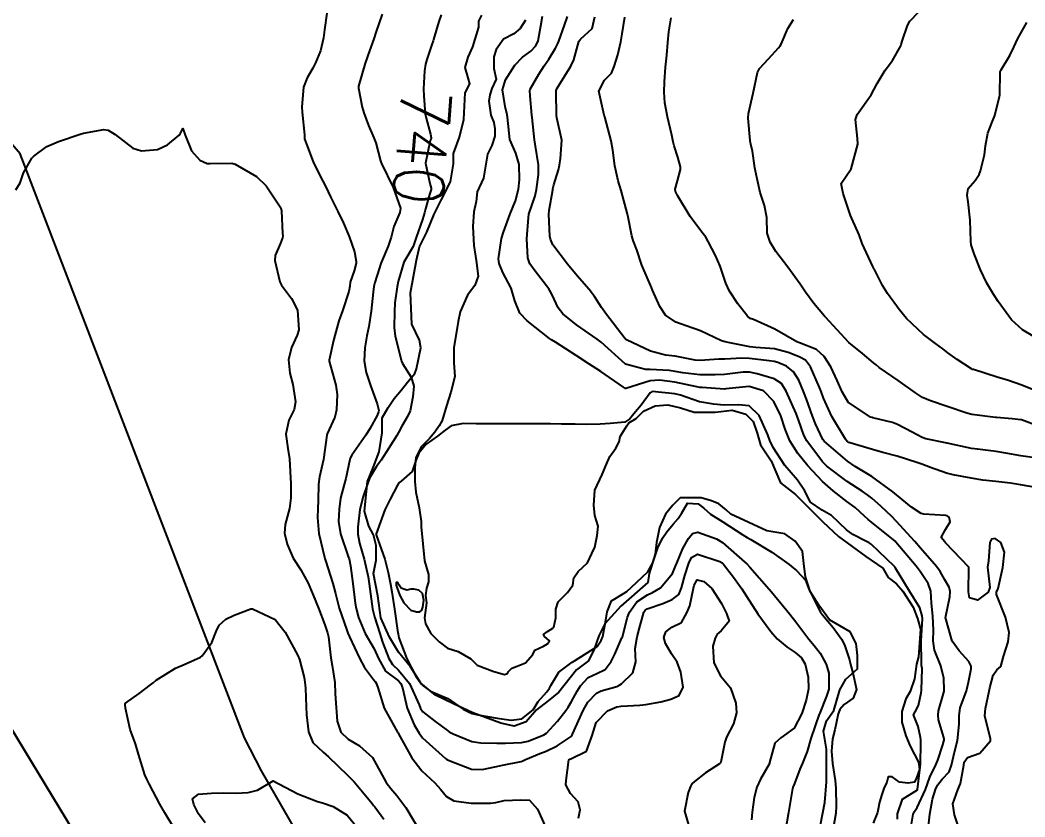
# Model space of a CAD drawing. Header units: metres. Extents: x 318500 to 325275, y 7408834 to 7428799.
# Drawn here: x 322758 to 322839.1, y 7421617.2 to 7421681.5 of the extents above; entities that cross this region are included whole.
import ezdxf
from ezdxf.enums import TextEntityAlignment as Align

# ---------------------------------------------------------------- set-up
doc = ezdxf.new("R2010")
doc.units = ezdxf.units.M
doc.header["$MEASUREMENT"] = 0
for name, color, linetype in [('Cotas', 45, 'Continuous'), ('Curvas de Nivel 1m', 11, 'Continuous'), ('Curvas de Nivel 5m', 15, 'Continuous'), ('Divisas', 45, 'Continuous'), ('Hidrografia', 140, 'Continuous'), ('Linha Férrea', 20, 'Continuous'), ('Vias Primárias', 230, 'Continuous')]:
    doc.layers.add(name, color=color, linetype=linetype)
doc.styles.add('Style-STANDARD', font='STANDARD.shx')

msp = doc.modelspace()

# ---------------------------------------------------------------- linework, layer by layer
at = {"layer": 'Curvas de Nivel 1m', "flags": 128}
for points, elevation in [([(322782.723, 7421682.055), (322782.531, 7421680.725), (322782.458, 7421680.057), (322782.223, 7421679.011), (322781.818, 7421678.063), (322781.592, 7421677.63), (322781.148, 7421676.847), (322780.853, 7421676.074), (322780.706, 7421674.486), (322780.735, 7421674.076), (322780.915, 7421672.24), (322780.921, 7421672.072), (322780.931, 7421671.925), (322781.074, 7421671.493), (322781.613, 7421670.064), (322782.156, 7421668.946), (322782.63, 7421668.054), (322783.018, 7421667.248), (322783.604, 7421666.041), (322784.058, 7421665.102), (322784.537, 7421664.027), (322784.962, 7421662.807), (322785.103, 7421662.018), (322785.092, 7421661.873), (322784.939, 7421661.273), (322784.614, 7421660.335), (322784.569, 7421660.025), (322784.488, 7421659.599), (322783.978, 7421658.034), (322783.706, 7421657.219), (322783.363, 7421656.043), (322783.266, 7421655.642), (322782.911, 7421654.039), (322782.919, 7421653.959), (322783.454, 7421652.034), (322783.558, 7421651.283), (322783.512, 7421650.033), (322783.365, 7421649.45), (322782.761, 7421648.105), (322782.739, 7421648.062), (322782.731, 7421648.04), (322782.729, 7421648.01), (322782.455, 7421646.044), (322782.142, 7421644.625), (322782.059, 7421644.05), (322782.012, 7421642.728), (322781.99, 7421642.05), (322781.967, 7421641.345), (322782.085, 7421640.049), (322782.533, 7421638.14), (322782.566, 7421638.041), (322782.628, 7421637.877), (322783.214, 7421636.034), (322783.413, 7421635.211), (322783.723, 7421634.029), (322784.328, 7421632.247), (322784.409, 7421632.021), (322784.545, 7421631.713), (322785.373, 7421630.007), (322785.769, 7421629.257), (322786.503, 7421628.273), (322786.625, 7421628.112), (322786.711, 7421627.987), (322786.84, 7421627.64), (322787.345, 7421625.977), (322788.441, 7421624.015), (322788.477, 7421623.96), (322788.519, 7421623.879), (322789.58, 7421621.948), (322790.404, 7421620.895), (322791.429, 7421619.924), (322791.893, 7421619.425), (322792.379, 7421618.83), (322792.964, 7421618.489), (322794.374, 7421618.291), (322795.945, 7421618.294), (322796.375, 7421618.363), (322797.03, 7421618.503), (322798.377, 7421618.578), (322799.082, 7421618.525), (322799.734, 7421617.81), (322800.35, 7421616.452)], 742), ([(322787.185, 7421681.991), (322786.692, 7421680.503), (322786.524, 7421680), (322786.168, 7421679.012), (322785.828, 7421678.01), (322785.282, 7421676.159), (322785.27, 7421676.018), (322785.576, 7421674.472), (322785.706, 7421674.011), (322786.1, 7421673), (322786.53, 7421671.998), (322786.667, 7421671.588), (322787.061, 7421670.13), (322787.103, 7421669.99), (322787.132, 7421669.916), (322788.078, 7421667.98), (322788.668, 7421666.311), (322788.629, 7421665.974), (322788.129, 7421664.839), (322787.909, 7421663.981), (322787.688, 7421663.264), (322787.125, 7421661.988), (322787.078, 7421661.858), (322786.941, 7421661.419), (322786.603, 7421660.316), (322786.524, 7421659.996), (322786.453, 7421659.535), (322786.315, 7421657.999), (322786.126, 7421656.756), (322785.965, 7421656.004), (322785.803, 7421655.058), (322785.741, 7421654.006), (322785.889, 7421653.063), (322786.26, 7421651.998), (322786.798, 7421650.522), (322786.922, 7421649.989), (322786.907, 7421649.869), (322786.784, 7421649.597), (322786.209, 7421648.558), (322785.876, 7421648.003), (322784.744, 7421646.383), (322784.61, 7421646.152), (322784.571, 7421646.022), (322784.246, 7421644.496), (322784.112, 7421644.026), (322783.814, 7421642.908), (322783.709, 7421642.03), (322783.677, 7421641.023), (322783.821, 7421640.028), (322784.45, 7421638.204), (322784.514, 7421638.021), (322784.622, 7421637.456), (322784.828, 7421636.017), (322785.013, 7421634.443), (322785.086, 7421634.012), (322785.291, 7421633.287), (322785.829, 7421632.001), (322786.532, 7421630.763), (322786.889, 7421629.984), (322787.473, 7421628.939), (322788.502, 7421628.163), (322788.706, 7421627.958), (322788.843, 7421627.608), (322789.199, 7421625.953), (322789.783, 7421624.62), (322790.168, 7421623.943), (322790.444, 7421623.573), (322792.304, 7421621.912), (322792.419, 7421621.828), (322792.594, 7421621.731), (322794.407, 7421621.029), (322795.264, 7421621.015), (322796.411, 7421621.266), (322796.9, 7421621.365), (322798.418, 7421621.664), (322798.537, 7421621.709), (322798.755, 7421621.825), (322799.922, 7421622.313), (322800.431, 7421622.503), (322801.308, 7421622.92), (322802.449, 7421623.69), (322802.497, 7421623.731), (322802.516, 7421623.779), (322802.55, 7421623.878), (322803.421, 7421625.766), (322803.801, 7421626.44), (322804.491, 7421627.176), (322804.863, 7421627.376), (322806.121, 7421627.726), (322806.383, 7421627.841), (322806.503, 7421627.92), (322807.413, 7421628.82), (322807.675, 7421629.713), (322807.606, 7421630.779), (322807.768, 7421631.712), (322807.94, 7421632.328), (322808.309, 7421633.704), (322808.413, 7421633.872), (322808.584, 7421633.974), (322809.855, 7421634.417), (322810.596, 7421634.722), (322811.131, 7421635.136), (322811.342, 7421635.663), (322811.62, 7421636.66), (322811.956, 7421637.657), (322812.171, 7421638.121), (322812.641, 7421638.4), (322814.446, 7421637.809), (322814.631, 7421637.705), (322814.726, 7421637.619), (322815.551, 7421636.538), (322816.219, 7421635.596), (322816.601, 7421634.999), (322817.522, 7421633.581), (322818.559, 7421632.162), (322819.082, 7421631.562), (322819.887, 7421630.893), (322820.539, 7421630.467), (322821.042, 7421630.039), (322821.341, 7421629.528), (322821.568, 7421628.47), (322821.592, 7421627.524), (322821.409, 7421626.603), (322821.053, 7421625.531), (322820.458, 7421624.347), (322819.365, 7421623.556), (322818.879, 7421623.128), (322818.468, 7421621.569), (322818.456, 7421621.533), (322818.418, 7421621.457), (322817.741, 7421620.235), (322817.423, 7421619.58), (322817.22, 7421618.743), (322817.054, 7421617.583), (322816.999, 7421616.941)], 741), ([(322831.303, 7421616.449), (322831.397, 7421617.395), (322831.617, 7421618.626), (322831.865, 7421619.388), (322832.02, 7421619.761), (322832.403, 7421620.243), (322832.959, 7421620.824), (322833.148, 7421621.369), (322833.38, 7421622.421), (322833.624, 7421623.362), (322833.765, 7421624.662), (322833.753, 7421625.361), (322833.86, 7421625.979), (322834.348, 7421627.352), (322834.38, 7421627.474), (322834.511, 7421628.069), (322834.738, 7421629.137), (322834.727, 7421629.348), (322834.534, 7421629.722), (322833.775, 7421630.594), (322833.197, 7421631.37), (322832.672, 7421633.285), (322832.677, 7421633.379), (322833.023, 7421634.955), (322833.04, 7421635.374), (322832.964, 7421635.725), (322832.619, 7421636.316), (322832.223, 7421636.983), (322831.941, 7421637.39), (322830.652, 7421638.88), (322830.179, 7421639.415), (322828.684, 7421641.061), (322828.32, 7421641.436), (322827.482, 7421642.233), (322826.705, 7421642.92), (322826.399, 7421643.157), (322825.926, 7421643.472), (322824.722, 7421644.271), (322823.09, 7421645.507), (322822.745, 7421645.852), (322821.474, 7421647.529), (322821.233, 7421647.991), (322820.787, 7421649.24), (322820.712, 7421649.464), (322820.683, 7421649.542), (322820.598, 7421649.738), (322819.81, 7421651.555), (322819.423, 7421652.156), (322818.83, 7421652.54), (322817.468, 7421652.95), (322816.835, 7421653.087), (322816.321, 7421653.083), (322814.833, 7421652.887), (322814.057, 7421652.857), (322812.832, 7421652.877), (322811.47, 7421653.028), (322810.835, 7421653.144), (322810.369, 7421653.211), (322808.836, 7421653.29), (322808.441, 7421653.311), (322806.84, 7421653.73), (322804.866, 7421655.498), (322804.538, 7421655.755), (322802.887, 7421656.906), (322801.774, 7421657.797), (322801.388, 7421658.286), (322800.915, 7421659.324), (322800.641, 7421659.813), (322799.541, 7421661.224), (322799.115, 7421661.828), (322798.957, 7421662.303), (322798.862, 7421663.832), (322798.997, 7421665.557), (322799.031, 7421665.799), (322799.038, 7421665.83), (322799.534, 7421667.313), (322799.648, 7421667.824), (322799.821, 7421669.049), (322799.817, 7421669.822), (322799.57, 7421671.33), (322799.5, 7421671.826), (322799.304, 7421673.631), (322799.281, 7421673.828), (322799.133, 7421675.38), (322799.116, 7421675.83), (322799.141, 7421675.914), (322799.833, 7421677.144), (322800.27, 7421677.819), (322800.635, 7421678.348), (322801.181, 7421679.241), (322801.38, 7421679.614), (322801.457, 7421679.806), (322801.915, 7421681.094), (322802.145, 7421681.796)], 741), ([(322833.904, 7421615.8), (322833.377, 7421617.365), (322833.265, 7421618.253), (322833.654, 7421619.361), (322833.874, 7421619.882), (322834.133, 7421621.354), (322834.178, 7421621.599), (322834.429, 7421621.974), (322835.44, 7421622.335), (322836.296, 7421623.332), (322836.284, 7421623.499), (322835.839, 7421625.336), (322835.88, 7421625.935), (322836.179, 7421627.333), (322836.234, 7421627.603), (322836.52, 7421628.631), (322836.798, 7421629.054), (322837.125, 7421629.321), (322837.354, 7421630.133), (322837.719, 7421631.312), (322837.803, 7421632.07), (322837.518, 7421633.316), (322836.788, 7421635.146), (322836.769, 7421635.328), (322836.902, 7421635.614), (322837.296, 7421637.32), (322837.412, 7421638.555), (322837.13, 7421639.323), (322836.665, 7421639.646), (322836.382, 7421639.615), (322836.253, 7421639.334), (322836.129, 7421637.844), (322836.048, 7421637.336), (322836.233, 7421635.715), (322836.106, 7421635.335), (322835.252, 7421634.692), (322834.603, 7421634.856), (322834.529, 7421635.351), (322834.555, 7421637.277), (322834.533, 7421637.351), (322832.659, 7421639.317), (322832.605, 7421639.381), (322832.304, 7421639.747), (322832.675, 7421640.373), (322833.051, 7421641.008), (322832.961, 7421641.376), (322832.802, 7421641.489), (322832.691, 7421641.514), (322830.92, 7421641.634), (322830.693, 7421641.688), (322829.921, 7421642.195), (322828.708, 7421643.182), (322828.576, 7421643.299), (322828.413, 7421643.434), (322826.728, 7421644.654), (322825.378, 7421645.48), (322824.746, 7421645.906), (322822.868, 7421647.509), (322822.771, 7421647.636), (322822.18, 7421648.915), (322821.939, 7421649.523), (322821.44, 7421650.901), (322821.205, 7421651.534), (322820.833, 7421652.435), (322820.406, 7421653.109), (322819.821, 7421653.555), (322819.139, 7421653.86), (322818.846, 7421653.944), (322818.429, 7421653.992), (322816.849, 7421654.188), (322816.224, 7421654.225), (322814.848, 7421654.145), (322814.353, 7421654.122), (322812.846, 7421654.024), (322812.447, 7421654.053), (322810.85, 7421654.365), (322810.071, 7421654.462), (322808.856, 7421654.778), (322806.905, 7421655.694), (322806.87, 7421655.714), (322806.85, 7421655.73), (322806.721, 7421655.883), (322805.289, 7421657.746), (322804.906, 7421658.305), (322804.34, 7421659.184), (322803.889, 7421659.765), (322802.936, 7421660.846), (322802.151, 7421661.792), (322800.973, 7421663.365), (322800.773, 7421663.812), (322800.729, 7421664.066), (322800.651, 7421665.813), (322800.68, 7421666.138), (322800.963, 7421667.811), (322800.971, 7421667.871), (322801.036, 7421668.2), (322801.436, 7421669.423), (322801.511, 7421669.803), (322801.596, 7421670.333), (322801.691, 7421671.801), (322801.296, 7421673.618), (322801.26, 7421673.808), (322801.235, 7421675.712), (322801.247, 7421675.808), (322801.328, 7421675.993), (322802.414, 7421677.791), (322802.654, 7421678.301), (322803.078, 7421679.782), (322803.11, 7421679.863), (322803.193, 7421679.965), (322804.144, 7421680.828), (322804.36, 7421681.763)], 742), ([(322840.283, 7421643.71), (322838.72, 7421643.996), (322837.908, 7421644.126), (322836.724, 7421644.26), (322835.688, 7421644.377), (322834.728, 7421644.538), (322833.294, 7421644.81), (322832.733, 7421644.944), (322831.442, 7421645.399), (322830.744, 7421645.669), (322830.358, 7421645.801), (322828.753, 7421646.297), (322827.601, 7421646.604), (322826.761, 7421646.835), (322824.852, 7421647.405), (322824.769, 7421647.447), (322824.724, 7421647.49), (322824.592, 7421647.671), (322823.482, 7421649.503), (322822.812, 7421650.986), (322822.623, 7421651.513), (322822.498, 7421651.842), (322821.772, 7421653.526), (322821.365, 7421654.043), (322820.858, 7421654.317), (322819.96, 7421654.657), (322818.861, 7421654.953), (322817.365, 7421655.083), (322816.863, 7421655.141), (322814.972, 7421655.515), (322814.869, 7421655.532), (322814.574, 7421655.624), (322812.882, 7421656.43), (322811.732, 7421656.817), (322810.892, 7421657.109), (322810.068, 7421657.682), (322809.591, 7421658.374), (322809.012, 7421659.699), (322808.923, 7421659.905), (322808.154, 7421661.712), (322807.737, 7421662.95), (322807.457, 7421663.723), (322807.341, 7421664.082), (322807.022, 7421665.73), (322807.002, 7421665.833), (322806.478, 7421667.736), (322806.252, 7421668.527), (322805.98, 7421669.741), (322805.808, 7421671.007), (322805.674, 7421671.744), (322805.157, 7421673.702), (322805.141, 7421673.75), (322805.111, 7421673.823), (322804.681, 7421675.757), (322805.149, 7421676.652), (322805.69, 7421677.209), (322805.917, 7421677.742), (322806.205, 7421678.709), (322806.46, 7421679.737), (322806.558, 7421680.378), (322806.772, 7421681.734)], 743), ([(322839.861, 7421646.176), (322838.755, 7421646.323), (322837.529, 7421646.548), (322836.76, 7421646.679), (322835.244, 7421646.864), (322834.764, 7421646.935), (322832.798, 7421647.351), (322832.77, 7421647.356), (322832.651, 7421647.382), (322831.065, 7421647.698), (322830.774, 7421647.799), (322829.964, 7421648.232), (322828.784, 7421648.869), (322828.372, 7421649.022), (322826.789, 7421649.408), (322826.749, 7421649.42), (322826.622, 7421649.463), (322824.808, 7421650.664), (322824.311, 7421651.495), (322823.931, 7421652.401), (322823.404, 7421653.504), (322822.858, 7421654.354), (322822.244, 7421654.9), (322820.869, 7421655.454), (322820.803, 7421655.475), (322820.656, 7421655.543), (322818.885, 7421656.561), (322817.156, 7421657.328), (322816.898, 7421657.426), (322816.676, 7421657.593), (322815.913, 7421658.608), (322815.236, 7421659.615), (322814.93, 7421660.268), (322814.479, 7421661.627), (322814.098, 7421662.498), (322813.503, 7421663.642), (322813.306, 7421663.968), (322812.987, 7421664.383), (322812.056, 7421665.659), (322811.025, 7421667.347), (322810.856, 7421667.673), (322810.85, 7421667.855), (322811.043, 7421668.524), (322811.273, 7421669.451), (322811.276, 7421669.668), (322811.068, 7421670.443), (322810.761, 7421671.359), (322810.676, 7421671.676), (322810.565, 7421672.201), (322810.215, 7421673.683), (322809.999, 7421674.815), (322809.945, 7421675.688), (322809.968, 7421676.508), (322810.051, 7421677.687), (322810.182, 7421678.677), (322810.253, 7421679.684), (322810.33, 7421680.556), (322810.531, 7421681.68)], 744), ([(322840.687, 7421651.272), (322838.831, 7421652.035), (322837.74, 7421652.413), (322836.84, 7421652.688), (322834.91, 7421653.289), (322834.849, 7421653.311), (322834.763, 7421653.351), (322833.597, 7421654.108), (322832.863, 7421654.644), (322832.448, 7421654.968), (322831.851, 7421655.395), (322830.881, 7421656.112), (322829.503, 7421657.424), (322828.911, 7421658.153), (322827.971, 7421659.444), (322827.569, 7421660.083), (322826.949, 7421661.322), (322826.903, 7421661.414), (322826.88, 7421661.461), (322826.803, 7421661.612), (322825.936, 7421663.476), (322825.687, 7421664.179), (322825.112, 7421665.488), (322825.004, 7421665.741), (322824.399, 7421667.496), (322824.24, 7421668.301), (322825.06, 7421669.49), (322825.585, 7421671.482), (322825.553, 7421671.949), (322825.392, 7421673.486), (322825.521, 7421673.888), (322826.652, 7421675.467), (322827.149, 7421676.383), (322827.802, 7421677.45), (322828.384, 7421678.229), (322829.06, 7421679.432), (322829.094, 7421679.529), (322829.197, 7421679.883), (322829.585, 7421681.056), (322829.796, 7421681.424), (322830.494, 7421682.151)], 746), ([(322840.743, 7421655.401), (322838.888, 7421656.509), (322837.987, 7421657.314), (322836.922, 7421658.786), (322836.571, 7421659.334), (322836.008, 7421660.271), (322835.487, 7421661.345), (322834.969, 7421662.622), (322834.732, 7421663.354), (322834.716, 7421663.622), (322834.666, 7421665.355), (322834.493, 7421666.827), (322834.413, 7421667.359), (322834.493, 7421667.904), (322835.048, 7421668.543), (322835.375, 7421669.027), (322835.499, 7421669.346), (322835.804, 7421670.617), (322835.9, 7421671.342), (322836.069, 7421672.372), (322836.458, 7421673.337), (322836.652, 7421673.799), (322837.032, 7421675.331), (322837.041, 7421675.431), (322837.084, 7421677.331), (322837.105, 7421677.387), (322837.162, 7421677.481), (322837.856, 7421678.644), (322838.183, 7421679.315), (322838.505, 7421680.005), (322839.22, 7421681.3)], 747), ([(322757.609, 7421667.793), (322757.979, 7421668.376), (322758.251, 7421669.163), (322758.922, 7421670.362), (322759.062, 7421670.517), (322760.123, 7421671.296), (322761.074, 7421671.696), (322762.885, 7421672.313), (322763.081, 7421672.372), (322764.712, 7421672.659), (322765.085, 7421672.608), (322765.635, 7421672.274), (322767.069, 7421671.17), (322767.767, 7421670.949), (322769.068, 7421671.064), (322769.875, 7421671.419), (322770.815, 7421672.213), (322770.912, 7421672.382), (322771.088, 7421672.741), (322771.296, 7421672.207), (322771.812, 7421670.943), (322772.476, 7421670.189), (322773.056, 7421669.936), (322773.31, 7421669.922), (322775.057, 7421669.941), (322775.338, 7421669.865), (322777.041, 7421668.864), (322777.833, 7421668.118), (322779.004, 7421666.342), (322779.072, 7421666.099), (322779.152, 7421664.268), (322779.165, 7421664.097), (322779.143, 7421663.932), (322778.971, 7421663.5), (322778.561, 7421662.501), (322778.52, 7421662.106), (322778.924, 7421660.369), (322779.054, 7421660.098), (322779.862, 7421659.038), (322780.357, 7421658.078), (322780.458, 7421656.494), (322780.338, 7421656.078), (322779.873, 7421655.066), (322779.634, 7421654.088), (322779.732, 7421652.989), (322779.978, 7421652.083), (322780.193, 7421650.686), (322780.075, 7421650.081), (322779.666, 7421649.198), (322779.427, 7421648.09), (322779.585, 7421646.924), (322779.71, 7421646.085), (322779.751, 7421645.058), (322779.811, 7421644.083), (322779.831, 7421642.945), (322779.7, 7421642.085), (322779.363, 7421640.786), (322779.32, 7421640.09), (322779.522, 7421639.212), (322779.993, 7421638.08), (322780.616, 7421637.126), (322781.206, 7421636.061), (322781.619, 7421635.083), (322782.038, 7421634.048), (322782.56, 7421632.682), (322782.78, 7421632.038), (322782.855, 7421631.728), (322783.045, 7421630.035), (322783.151, 7421629.397), (322783.358, 7421628.031), (322783.407, 7421627.11), (322783.472, 7421626.03), (322783.568, 7421624.914), (322783.846, 7421624.026), (322784.434, 7421623.461), (322785.357, 7421622.934), (322786.42, 7421621.99), (322787.526, 7421619.973), (322787.891, 7421619.473), (322788.38, 7421618.915), (322789.095, 7421617.953), (322790.193, 7421616.091)], 743), ([(322828.784, 7421617.005), (322828.788, 7421617.426), (322829.179, 7421618.625), (322830.39, 7421619.383), (322830.404, 7421619.41), (322830.629, 7421621.195), (322830.651, 7421621.407), (322830.665, 7421623.188), (322830.667, 7421623.407), (322830.653, 7421623.608), (322830.461, 7421624.478), (322830.082, 7421625.414), (322830.216, 7421625.67), (322830.482, 7421626.19), (322830.704, 7421627.2), (322830.731, 7421627.407), (322830.774, 7421629.158), (322830.738, 7421629.407), (322830.713, 7421629.588), (322830.696, 7421631.408), (322830.801, 7421633.182), (322830.785, 7421633.407), (322830.59, 7421634.052), (322829.76, 7421635.418), (322828.628, 7421637.267), (322828.565, 7421637.367), (322828.51, 7421637.432), (322826.656, 7421639.19), (322826.506, 7421639.311), (322826.179, 7421639.467), (322825.171, 7421639.986), (322824.673, 7421640.364), (322823.452, 7421641.502), (322822.694, 7421641.949), (322821.774, 7421642.598), (322821.27, 7421643.532), (322820.722, 7421644.353), (322819.705, 7421645.556), (322818.762, 7421647.014), (322818.481, 7421647.573), (322818.326, 7421648.023), (322817.634, 7421649.582), (322816.802, 7421650.373), (322815.966, 7421650.439), (322814.802, 7421650.427), (322813.934, 7421650.502), (322812.806, 7421650.7), (322811.265, 7421651.214), (322810.815, 7421651.338), (322808.993, 7421651.522), (322808.816, 7421651.427), (322808.087, 7421650.424), (322807.496, 7421649.719), (322807.194, 7421649.314), (322806.78, 7421649.04), (322805.591, 7421648.928), (322804.777, 7421648.883), (322803.678, 7421648.865), (322802.776, 7421648.875), (322801.678, 7421648.895), (322800.776, 7421648.905), (322799.678, 7421648.919), (322798.776, 7421648.921), (322797.713, 7421648.909), (322796.776, 7421648.901), (322795.744, 7421648.907), (322794.775, 7421648.921), (322793.737, 7421648.939), (322792.773, 7421648.752), (322792.28, 7421648.405), (322791.645, 7421647.927), (322790.753, 7421647.265), (322790.148, 7421646.544), (322789.917, 7421645.948), (322789.618, 7421645.059), (322788.715, 7421644.297), (322788.537, 7421644.139), (322788.429, 7421643.964), (322787.833, 7421642.833), (322787.407, 7421641.979), (322786.705, 7421640.033), (322786.698, 7421639.989), (322786.707, 7421639.942), (322787.409, 7421637.978), (322787.664, 7421636.924), (322787.862, 7421635.971), (322787.977, 7421635.353), (322788.177, 7421633.966), (322788.468, 7421632.044), (322788.482, 7421631.961), (322788.545, 7421631.645), (322789.182, 7421629.953), (322789.9, 7421628.552), (322790.352, 7421627.941), (322790.497, 7421627.769), (322791.089, 7421627.333), (322792.482, 7421626.736), (322793.724, 7421625.891), (322794.215, 7421625.631), (322794.467, 7421625.538), (322794.909, 7421625.432), (322796.463, 7421625.158), (322797.604, 7421624.985), (322798.463, 7421625.099), (322799.384, 7421625.816), (322799.788, 7421626.503), (322800.492, 7421627.289), (322800.706, 7421627.588), (322800.805, 7421627.797), (322801.441, 7421628.866), (322802.528, 7421629.677), (322802.596, 7421629.712), (322802.715, 7421629.777), (322804.542, 7421630.939), (322804.879, 7421631.415), (322804.992, 7421631.746), (322805.248, 7421633.065), (322805.359, 7421633.742), (322805.699, 7421634.634), (322806.601, 7421635.163), (322806.937, 7421635.393), (322807.306, 7421635.72), (322808.623, 7421636.972), (322809.044, 7421637.694), (322809.435, 7421638.901), (322809.818, 7421639.683), (322810.159, 7421640.187), (322810.677, 7421640.826), (322811.073, 7421641.278), (322811.361, 7421641.663), (322811.84, 7421642.517), (322812.698, 7421642.463), (322813.164, 7421642.112), (322813.702, 7421641.635), (322814.681, 7421641.003), (322816.303, 7421639.958), (322816.662, 7421639.732), (322816.961, 7421639.587), (322818.645, 7421638.556), (322820.044, 7421637.549), (322820.368, 7421637.284), (322820.625, 7421637.083), (322821.371, 7421636.282), (322821.658, 7421635.524), (322822.583, 7421633.707), (322822.731, 7421633.508), (322823.582, 7421632.483), (322824.29, 7421631.493), (322824.545, 7421630.999), (322824.908, 7421629.859), (322824.997, 7421629.483), (322825.182, 7421628.818), (322825.492, 7421627.475), (322825.205, 7421626.763), (322824.482, 7421626.264), (322824.125, 7421625.844), (322824.007, 7421625.495), (322823.737, 7421624.217), (322823.545, 7421623.499), (322823.45, 7421622.485), (322823.554, 7421621.499), (322823.768, 7421620.128), (322823.82, 7421619.496), (322823.831, 7421618.04), (322823.814, 7421617.496), (322823.602, 7421616.247)], 739), ([(322803.042, 7421617.087), (322803.163, 7421617.768), (322803.014, 7421618.408), (322802.383, 7421619.078), (322802.019, 7421619.784), (322802.056, 7421620.122), (322802.256, 7421621.782), (322802.344, 7421621.858), (322802.422, 7421621.883), (322803.688, 7421622.505), (322804.154, 7421623.754), (322804.461, 7421624.812), (322805.369, 7421625.737), (322806.142, 7421626.058), (322806.476, 7421626.115), (322807.978, 7421626.204), (322808.478, 7421626.25), (322809.686, 7421626.478), (322810.485, 7421626.703), (322811.175, 7421626.978), (322811.479, 7421627.66), (322811.304, 7421628.877), (322811.009, 7421629.665), (322810.537, 7421630.347), (322810.053, 7421631.185), (322809.93, 7421631.679), (322810.099, 7421632.135), (322810.562, 7421632.492), (322811.342, 7421632.889), (322811.776, 7421633.658), (322812.022, 7421634.222), (322812.318, 7421635.653), (322812.365, 7421635.9), (322812.617, 7421636.317), (322813.165, 7421636.192), (322813.79, 7421635.632), (322814.592, 7421634.399), (322814.972, 7421633.614), (322815.196, 7421632.985), (322814.559, 7421632.205), (322814.241, 7421631.938), (322814.063, 7421631.627), (322813.892, 7421630.978), (322813.965, 7421629.628), (322814.514, 7421628.576), (322815.295, 7421627.608), (322815.727, 7421626.355), (322815.799, 7421625.6), (322815.562, 7421624.705), (322814.994, 7421623.612), (322814.851, 7421623.207), (322814.538, 7421621.618), (322814.492, 7421621.546), (322814.418, 7421621.48), (322813.286, 7421620.752), (322812.396, 7421620.045), (322812.191, 7421619.845), (322812.076, 7421619.645), (322811.886, 7421619.148), (322811.583, 7421617.652), (322812.099, 7421615.889)], 742), ([(322770.342, 7421616.369), (322769.649, 7421617.506), (322769.241, 7421618.217), (322768.384, 7421619.845), (322768.193, 7421620.233), (322768.038, 7421620.593), (322767.52, 7421622.244), (322767.268, 7421623.087), (322766.857, 7421624.254), (322766.466, 7421625.974), (322766.434, 7421626.26), (322766.434, 7421626.297), (322766.471, 7421626.357), (322767.577, 7421627.15), (322768.494, 7421627.835), (322768.708, 7421628.016), (322768.961, 7421628.223), (322770.51, 7421629.197), (322771.205, 7421629.501), (322772.519, 7421630.071), (322772.658, 7421630.178), (322773.441, 7421631.262), (322773.791, 7421632.161), (322774.044, 7421632.671), (322774.565, 7421633.16), (322775.246, 7421633.464), (322776.578, 7421633.97), (322776.721, 7421633.976), (322778.565, 7421633.114), (322779.366, 7421632.088), (322780.392, 7421630.202), (322780.445, 7421630.071), (322780.468, 7421630.019), (322780.518, 7421629.882), (322780.891, 7421628.451), (322780.953, 7421628.063), (322780.989, 7421627.566), (322781.061, 7421626.061), (322781.093, 7421625.428), (322781.231, 7421624.058), (322781.585, 7421623.206), (322782.424, 7421622.4), (322782.862, 7421622.036), (322784.398, 7421620.568), (322784.92, 7421620.012), (322785.597, 7421619.217), (322786.373, 7421618.264), (322786.496, 7421618.113), (322786.601, 7421617.987), (322787.329, 7421617.002)], 744)]:
    msp.add_lwpolyline(points, dxfattribs=dict(at, elevation=elevation))
at = {"layer": 'Curvas de Nivel 5m', "flags": 128}
for points, elevation in [([(322791.943, 7421681.929), (322791.758, 7421681.386), (322791.337, 7421679.938), (322791.3, 7421679.826), (322791.183, 7421679.461), (322790.794, 7421678.317), (322790.69, 7421677.947), (322790.609, 7421677.403), (322790.54, 7421675.949), (322790.55, 7421675.367), (322790.67, 7421673.947), (322790.743, 7421673.584), (322791.085, 7421672.298), (322791.149, 7421672.007), (322791.14, 7421671.939), (322791.078, 7421671.769), (322790.699, 7421669.945), (322791.035, 7421668.298), (322791.142, 7421667.938), (322791.144, 7421667.823), (322791.022, 7421667.433), (322790.68, 7421666.27), (322790.611, 7421665.946), (322790.443, 7421665.397), (322789.935, 7421663.956), (322789.692, 7421663.236), (322788.95, 7421661.97), (322788.492, 7421660.409), (322788.389, 7421659.975), (322788.207, 7421658.677), (322788.179, 7421657.977), (322788.171, 7421656.687), (322788.234, 7421655.976), (322788.722, 7421654.091), (322788.757, 7421653.971), (322788.838, 7421653.792), (322789.544, 7421652.677), (322789.739, 7421651.956), (322789.663, 7421651.102), (322789.449, 7421649.96), (322789.247, 7421649.5), (322788.771, 7421648.722), (322788.515, 7421648.213), (322788.378, 7421647.966), (322787.719, 7421646.944), (322787.097, 7421645.985), (322786.948, 7421645.775), (322786.732, 7421645.479), (322786.181, 7421644.535), (322785.969, 7421644.001), (322785.652, 7421643.049), (322785.394, 7421642.009), (322785.221, 7421640.568), (322785.221, 7421640.012), (322785.37, 7421639.288), (322785.747, 7421638.003), (322786.053, 7421636.554), (322786.13, 7421635.997), (322786.182, 7421635.582), (322786.4, 7421633.993), (322786.57, 7421633.323), (322786.992, 7421631.983), (322787.222, 7421631.298), (322787.74, 7421629.972), (322788.033, 7421629.485), (322788.511, 7421629.02), (322789.391, 7421627.951), (322790.188, 7421626.23), (322790.294, 7421625.942), (322790.467, 7421625.676), (322791.439, 7421624.905), (322792.452, 7421624.155), (322792.605, 7421624.061), (322792.915, 7421623.903), (322794.441, 7421623.265), (322795.144, 7421623.168), (322796.439, 7421623.141), (322797.155, 7421623.133), (322798.44, 7421623.181), (322798.966, 7421623.299), (322800.227, 7421623.803), (322800.451, 7421623.949), (322801.339, 7421624.914), (322802.026, 7421625.784), (322802.21, 7421626.046), (322802.481, 7421626.505), (322802.937, 7421627.33), (322803.206, 7421627.769), (322803.824, 7421628.446), (322804.515, 7421628.766), (322805.181, 7421629.079), (322805.686, 7421629.738), (322805.958, 7421630.313), (322806.549, 7421631.628), (322806.583, 7421631.73), (322806.995, 7421633.302), (322807.146, 7421633.722), (322807.747, 7421634.558), (322808.601, 7421635.109), (322809.009, 7421635.289), (322809.651, 7421635.684), (322810.622, 7421636.836), (322810.881, 7421637.414), (322810.963, 7421637.667), (322811.451, 7421638.858), (322811.928, 7421639.657), (322812.253, 7421640.067), (322812.668, 7421640.16), (322814.19, 7421639.627), (322814.656, 7421639.336), (322816.465, 7421637.76), (322816.63, 7421637.613), (322816.652, 7421637.59), (322816.881, 7421637.333), (322818.418, 7421635.572), (322818.607, 7421635.342), (322820.102, 7421633.547), (322820.571, 7421632.941), (322821.642, 7421631.524), (322822.059, 7421631.031), (322822.539, 7421630.403), (322823.034, 7421629.505), (322823.244, 7421628.778), (322823.244, 7421627.503), (322823.066, 7421626.93), (322822.484, 7421625.51), (322822.47, 7421625.477), (322821.787, 7421623.52), (322821.488, 7421622.471), (322821.123, 7421621.529), (322820.916, 7421621.029), (322820.392, 7421619.68), (322820.35, 7421619.581), (322820.334, 7421619.541), (322820.321, 7421619.473), (322819.987, 7421617.546), (322819.751, 7421616.147)], 740), ([(322829.803, 7421615.96), (322830.062, 7421617.413), (322830.155, 7421617.629), (322830.375, 7421617.953), (322831.035, 7421619.4), (322831.404, 7421620.396), (322831.887, 7421621.388), (322832.051, 7421621.76), (322832.444, 7421623.009), (322832.527, 7421623.301), (322832.547, 7421623.379), (322832.55, 7421623.478), (322832.455, 7421623.863), (322832.104, 7421625.023), (322832.058, 7421625.386), (322832.108, 7421625.753), (322832.496, 7421627.135), (322832.553, 7421627.325), (322832.56, 7421627.379), (322832.515, 7421628.38), (322832.289, 7421629.384), (322831.788, 7421630.637), (322831.676, 7421631.393), (322831.706, 7421632.249), (322831.643, 7421633.394), (322831.541, 7421634.45), (322831.468, 7421635.397), (322831.251, 7421636.035), (322830.626, 7421636.988), (322830.303, 7421637.413), (322828.659, 7421639.366), (322828.594, 7421639.431), (322826.683, 7421640.985), (322826.417, 7421641.195), (322826.124, 7421641.468), (322825.368, 7421642.152), (322824.702, 7421642.651), (322823.595, 7421643.501), (322822.721, 7421644.271), (322821.537, 7421645.528), (322820.755, 7421646.529), (322820.108, 7421647.55), (322819.717, 7421648.493), (322819.362, 7421649.561), (322818.807, 7421650.712), (322817.968, 7421651.579), (322816.823, 7421651.934), (322814.937, 7421651.734), (322814.821, 7421651.723), (322813.017, 7421651.842), (322812.822, 7421651.855), (322812.585, 7421651.889), (322810.826, 7421652.28), (322809.584, 7421652.445), (322808.827, 7421652.385), (322806.868, 7421651.777), (322806.82, 7421651.775), (322806.679, 7421651.874), (322804.834, 7421653.133), (322804.454, 7421653.374), (322803.865, 7421653.765), (322802.85, 7421654.438), (322801.17, 7421655.501), (322800.868, 7421655.692), (322800.694, 7421655.812), (322798.891, 7421657.213), (322798.301, 7421657.839), (322797.898, 7421658.833), (322797.592, 7421659.85), (322796.939, 7421661.135), (322796.622, 7421661.865), (322796.588, 7421662.233), (322796.83, 7421663.862), (322796.985, 7421664.387), (322797.536, 7421665.852), (322797.951, 7421666.91), (322798.188, 7421667.843), (322798.265, 7421668.618), (322798.258, 7421669.842), (322797.971, 7421670.749), (322797.501, 7421671.854), (322797.298, 7421673.666), (322797.279, 7421673.857), (322797.12, 7421674.521), (322796.894, 7421675.864), (322797.148, 7421676.677), (322797.892, 7421677.849), (322798.512, 7421678.498), (322799.178, 7421679.002), (322799.589, 7421679.421), (322799.77, 7421679.824), (322800.005, 7421681.026), (322800.12, 7421681.821)], 740), ([(322840.212, 7421648.706), (322838.789, 7421649.23), (322838.731, 7421649.242), (322838.037, 7421649.311), (322836.791, 7421649.423), (322836.688, 7421649.435), (322834.795, 7421649.666), (322834.383, 7421649.769), (322832.804, 7421650.307), (322831.445, 7421650.766), (322830.814, 7421651.038), (322830.237, 7421651.416), (322828.835, 7421652.407), (322827.314, 7421653.453), (322827.057, 7421653.662), (322826.854, 7421653.847), (322825.975, 7421654.587), (322824.87, 7421655.49), (322822.974, 7421657.509), (322822.901, 7421657.59), (322822.025, 7421658.637), (322821.373, 7421659.533), (322820.93, 7421660.186), (322819.931, 7421661.555), (322818.969, 7421662.824), (322818.497, 7421663.575), (322818.255, 7421664.31), (322818.245, 7421665.578), (322818.049, 7421666.545), (322817.703, 7421667.583), (322817.326, 7421669.317), (322817.283, 7421669.588), (322817.073, 7421670.91), (322816.961, 7421671.474), (322816.932, 7421671.592), (322816.901, 7421671.775), (322816.731, 7421673.596), (322816.749, 7421673.962), (322817.14, 7421675.59), (322817.481, 7421677.262), (322817.656, 7421677.585), (322818.384, 7421678.366), (322819.185, 7421679.256), (322819.321, 7421679.435), (322819.391, 7421679.567), (322819.948, 7421680.82), (322820.397, 7421681.552)], 745), ([(322772.895, 7421616.721), (322772.353, 7421617.448), (322771.995, 7421618.184), (322771.894, 7421618.658), (322772.373, 7421619.03), (322773.427, 7421619.112), (322774.375, 7421619.123), (322775.404, 7421619.105), (322776.375, 7421619.15), (322777.134, 7421619.358), (322778.39, 7421620.1), (322780.375, 7421619.047), (322781.968, 7421618.444), (322782.364, 7421618.31), (322783.235, 7421618.031), (322784.36, 7421617.335), (322785.454, 7421616.003)], 745)]:
    msp.add_lwpolyline(points, dxfattribs=dict(at, elevation=elevation))
at = {"layer": 'Divisas'}
msp.add_lwpolyline([(322924.207, 7421441.683), (322906.988, 7421456.138), (322893.341, 7421467.245), (322879.861, 7421474.937), (322877.963, 7421471.837), (322876.004, 7421472.68), (322865.363, 7421480.86), (322840.2, 7421516.876), (322832.088, 7421546.932), (322817.958, 7421562.151), (322800.311, 7421581.177), (322798.306, 7421584.659), (322777.445, 7421620.897), (322776.091, 7421623.568), (322757.971, 7421670.712), (322728.171, 7421705.308), (322722.249, 7421700.843), (322705.113, 7421730.344), (322695.999, 7421746.022), (322690.944, 7421752.823), (322684.139, 7421762.406), (322668.997, 7421784.079), (322654.601, 7421804.408), (322642.478, 7421825.337)], dxfattribs=at)
at = {"layer": 'Hidrografia'}
for points in [[(322822.567, 7421616.544), (322822.926, 7421618.343), (322823.046, 7421620.021), (322823.046, 7421621.58), (322823.046, 7421622.659), (322822.806, 7421624.098), (322823.046, 7421624.937), (322823.646, 7421625.777), (322824.126, 7421627.455), (322824.606, 7421628.295), (322825.566, 7421629.134), (322825.566, 7421630.213), (322825.446, 7421631.172), (322824.966, 7421632.132), (322823.286, 7421633.091), (322822.447, 7421634.29), (322821.727, 7421635.369), (322821.367, 7421636.568), (322821.247, 7421637.408), (322821.127, 7421638.607), (322820.527, 7421639.446), (322819.687, 7421640.045), (322818.248, 7421640.285), (322815.324, 7421641.617), (322814.965, 7421641.976), (322814.367, 7421642.455), (322813.768, 7421642.694), (322812.931, 7421642.933), (322811.973, 7421642.933), (322811.255, 7421642.933), (322810.656, 7421642.335), (322810.058, 7421641.617), (322809.579, 7421640.541), (322809.34, 7421639.344), (322809.22, 7421638.387), (322808.741, 7421636.832), (322808.622, 7421636.114), (322806.467, 7421634.2), (322805.151, 7421632.765), (322804.672, 7421631.807), (322804.313, 7421630.731), (322803.834, 7421629.774), (322802.877, 7421629.056), (322801.44, 7421627.261), (322800.602, 7421626.544), (322799.645, 7421625.826), (322798.807, 7421624.869), (322797.85, 7421624.51), (322796.772, 7421624.749), (322794.498, 7421625.587), (322792.942, 7421626.304), (322791.506, 7421627.022), (322790.309, 7421627.979), (322789.471, 7421629.295), (322788.514, 7421630.492), (322787.795, 7421631.688), (322787.077, 7421633.243), (322786.838, 7421635.038), (322786.479, 7421636.832), (322786.718, 7421637.909), (322786.718, 7421639.105), (322786.479, 7421639.943), (322786.12, 7421640.66), (322785.761, 7421641.857), (322786, 7421644.249), (322786.479, 7421645.446), (322786.958, 7421646.642), (322787.197, 7421648.197), (322787.197, 7421649.394), (322787.676, 7421650.231), (322788.154, 7421650.949), (322788.753, 7421651.667), (322789.232, 7421652.265), (322789.83, 7421652.983), (322789.95, 7421653.341), (322790.313, 7421655.056), (322790.193, 7421655.654), (322789.595, 7421656.97), (322789.475, 7421659.482), (322789.714, 7421660.798), (322789.954, 7421662.114), (322790.193, 7421663.191), (322790.791, 7421664.387), (322791.39, 7421665.823), (322791.988, 7421667.019), (322792.707, 7421668.455), (322792.946, 7421669.89), (322792.946, 7421670.728), (322793.425, 7421672.044), (322793.784, 7421673.479), (322793.903, 7421675.633), (322794.263, 7421676.35), (322794.143, 7421676.829), (322793.903, 7421677.666), (322794.143, 7421678.504), (322794.502, 7421679.341), (322794.987, 7421680.933), (322794.987, 7421681.411), (322795.227, 7421681.89)], [(322798.763, 7421681.5), (322798.338, 7421680.82), (322797.828, 7421680.395), (322796.978, 7421679.97), (322796.383, 7421679.121), (322796.213, 7421678.526), (322796.213, 7421677.592), (322796.383, 7421676.742), (322796.043, 7421675.978), (322795.873, 7421675.468), (322795.788, 7421674.959), (322795.955, 7421673.831), (322796.209, 7421673.237), (322796.294, 7421672.727), (322796.294, 7421672.133), (322796.04, 7421671.368), (322795.7, 7421670.688), (322795.36, 7421668.735), (322794.85, 7421667.63), (322794.765, 7421666.866), (322794.595, 7421666.016), (322794.51, 7421664.827), (322794.595, 7421663.298), (322794.765, 7421662.109), (322794.935, 7421660.835), (322794.68, 7421660.07), (322794.085, 7421659.306), (322793.49, 7421657.946), (322793.32, 7421657.182), (322792.977, 7421655.036), (322792.977, 7421653.847), (322793.062, 7421652.742), (322792.722, 7421651.468), (322792.382, 7421650.364), (322792.042, 7421649.174), (322791.787, 7421648.75), (322791.447, 7421648.24), (322791.022, 7421647.73), (322790.342, 7421647.051), (322789.917, 7421646.201), (322789.832, 7421645.352), (322789.832, 7421644.247), (322789.917, 7421643.398), (322790.172, 7421642.124), (322790.342, 7421641.019), (322790.342, 7421640.595), (322790.597, 7421637.855), (322790.937, 7421636.751), (322790.937, 7421636.156), (322790.767, 7421635.646), (322790.682, 7421635.052), (322790.767, 7421634.457), (322790.597, 7421633.268), (322790.682, 7421632.758), (322791.107, 7421631.994), (322791.787, 7421631.314), (322792.467, 7421630.804), (322793.317, 7421630.55), (322794.336, 7421629.955), (322794.846, 7421629.445), (322796.206, 7421628.936), (322797.056, 7421628.681), (322797.311, 7421628.766), (322797.396, 7421628.936), (322797.651, 7421629.19), (322798.076, 7421629.36), (322798.756, 7421629.615), (322799.351, 7421630.295), (322799.521, 7421630.635), (322800.201, 7421630.974), (322800.541, 7421631.144), (322800.711, 7421631.399), (322800.286, 7421631.739), (322800.201, 7421631.909), (322800.541, 7421632.164), (322800.966, 7421632.418), (322801.051, 7421632.503), (322801.22, 7421633.268), (322801.22, 7421633.947), (322801.39, 7421634.542), (322802.155, 7421635.307), (322802.58, 7421635.901), (322802.665, 7421636.496), (322803.005, 7421637.006), (322803.77, 7421637.685), (322804.11, 7421638.45), (322804.365, 7421638.959), (322804.535, 7421639.894), (322804.62, 7421640.658), (322804.365, 7421641.508), (322804.28, 7421642.357), (322804.365, 7421643.547), (322804.96, 7421644.821), (322805.3, 7421645.67), (322805.555, 7421646.265), (322806.065, 7421646.944), (322806.32, 7421647.454), (322806.405, 7421647.879), (322806.933, 7421648.751), (322807.103, 7421649.005), (322807.698, 7421649.345), (322808.292, 7421649.94), (322809.227, 7421650.365), (322810.247, 7421650.45), (322811.267, 7421650.195), (322812.372, 7421649.855), (322814.072, 7421649.855), (322815.431, 7421650.025), (322816.536, 7421649.685), (322817.131, 7421649.09), (322817.471, 7421648.156), (322817.726, 7421647.222), (322818.589, 7421645.932), (322819.354, 7421644.148), (322820.544, 7421643.213), (322821.649, 7421642.109), (322822.754, 7421641.005), (322824.029, 7421639.816), (322826.238, 7421638.202), (322827.598, 7421637.267), (322828.023, 7421636.503), (322828.703, 7421635.993), (322829.213, 7421635.398), (322830.063, 7421634.124), (322830.403, 7421633.19), (322830.658, 7421632.34), (322830.489, 7421630.111), (322830.319, 7421629.516), (322830.149, 7421628.327), (322829.809, 7421627.307), (322829.469, 7421626.713), (322829.129, 7421625.693), (322829.129, 7421624.844), (322829.469, 7421623.74), (322829.809, 7421622.89), (322830.149, 7421622.211), (322830.489, 7421621.616), (322830.574, 7421621.021), (322830.319, 7421620.342), (322830.149, 7421620.002), (322829.639, 7421619.917), (322828.959, 7421620.002), (322828.364, 7421620.427), (322828.024, 7421620.427), (322827.939, 7421620.002), (322827.684, 7421619.492), (322827.514, 7421618.983), (322827.344, 7421618.388), (322827.174, 7421617.539), (322826.834, 7421616.689)]]:
    msp.add_lwpolyline(points, dxfattribs=at)
msp.add_lwpolyline([(322788.402, 7421635.656), (322788.606, 7421635.044), (322788.932, 7421634.473), (322789.504, 7421633.861), (322789.953, 7421633.738), (322790.238, 7421633.738), (322790.402, 7421633.861), (322790.483, 7421634.106), (322790.565, 7421634.677), (322790.443, 7421635.207), (322790.157, 7421635.493), (322789.749, 7421635.574), (322789.504, 7421635.574), (322789.177, 7421635.493), (322788.932, 7421635.574), (322788.728, 7421635.656), (322788.565, 7421635.9), (322788.443, 7421636.104), (322788.32, 7421636.104), (322788.32, 7421635.982), (322788.32, 7421635.9)], close=True, dxfattribs=at)
at = {"layer": 'Linha Férrea'}
for points in [[(322143.825, 7422393.254, 0.177055), (322348.62, 7422102.056), (322434.806, 7422041.149, -0.110991), (322629.993, 7421830.678), (322682.61, 7421743.599), (322746.773, 7421641.593), (322762.264, 7421616.034), (322784.09, 7421580.598, 0.089131), (322895.412, 7421449.131), (322994.737, 7421367.338, -0.08158), (323134.171, 7421212.836), (323192.504, 7421114.159, 0.09806), (323348.116, 7420944.919), (323507.932, 7420825.984), (323699.619, 7420681.705), (323733.067, 7420655.668, -0.104587), (323843.705, 7420529.863, -0.339852), (323771.4, 7420065.587)], [(323771.4, 7420065.587, 0.339852), (323843.705, 7420529.863, 0.104587), (323733.067, 7420655.668), (323699.619, 7420681.705), (323507.932, 7420825.984), (323348.116, 7420944.919, -0.09806), (323192.504, 7421114.159), (323134.171, 7421212.836, 0.08158), (322994.737, 7421367.338), (322895.412, 7421449.131, -0.089131), (322784.09, 7421580.598), (322762.264, 7421616.034), (322746.773, 7421641.593), (322682.61, 7421743.599), (322629.993, 7421830.678, 0.110991), (322434.806, 7422041.149), (322348.62, 7422102.056, -0.177055), (322143.825, 7422393.254)]]:
    msp.add_lwpolyline(points, format="xyb", dxfattribs=at)
at = {"layer": 'Vias Primárias'}
for points in [[(323715.644, 7420145.548, 0), (323709.04, 7420132.939)], [(323831.088, 7420001.787, 0), (323833.844, 7420008.443, 0.220888)]]:
    msp.add_lwpolyline(points, format="xyb", dxfattribs=at)

# ---------------------------------------------------------------- texts
at = {"layer": 'Cotas', "style": 'Style-STANDARD'}
msp.add_text('740', height=4, rotation=265.3498, dxfattribs=at).set_placement((322790.405, 7421671.255, 740), align=Align.MIDDLE_CENTER)

doc.saveas('drawing.dxf')
